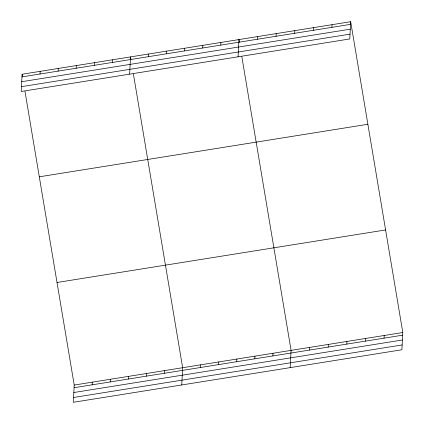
<?xml version="1.0" encoding="UTF-8"?>
<svg xmlns="http://www.w3.org/2000/svg" width="424" height="424" viewBox="0 0 424 424"><rect width="100%" height="100%" fill="white"/><g stroke="black" fill="none" stroke-linecap="round" stroke-linejoin="round"><path stroke-width="0.64" d="M22.101 74.242L21.2 91.483L349.779 38.944L350.68 21.704L22.101 74.242L22.53 76.776M40.036 74.009L40.174 71.354M58.109 71.115L58.247 68.46M76.182 68.227L76.32 65.572M24.968 91.335L74.221 385.056L73.32 402.296L401.899 349.758L402.8 332.517L350.68 21.704M94.25 65.338L94.393 62.683M92.156 384.822L92.294 382.167M112.323 62.45L112.461 59.795M110.224 381.934L110.367 379.279M129.633 74.147L130.534 56.901L130.958 59.434M128.297 379.04L128.435 376.385M148.469 56.668L148.607 54.012M146.37 376.152L146.508 373.496M166.537 53.779L166.68 51.124M164.443 373.263L164.581 370.608M184.61 50.891L184.747 48.235M181.748 384.96L182.654 367.719L133.401 73.999M202.683 48.002L202.82 45.347M200.584 367.481L200.727 364.831M220.756 45.108L220.893 42.453M218.657 364.592L218.795 361.937M238.06 56.805L238.966 39.565L239.39 42.098M236.73 361.704L236.868 359.049M257.447 39.241L257.585 36.586M254.803 358.815L254.941 356.16M276.066 36.268L276.204 33.613M272.871 355.927L273.014 353.272M294.685 33.289L294.823 30.634M290.18 367.624L291.081 350.378L241.834 56.662M313.304 30.311L313.442 27.655M309.562 350.06L309.7 347.404M331.923 27.332L332.061 24.677M328.181 347.081L328.324 344.426M346.8 344.103L346.943 341.447M365.424 341.124L365.562 338.469M384.043 338.151L384.181 335.495M21.963 76.898L350.542 24.359M21.714 81.71L350.293 29.171M21.454 86.671L350.033 34.132M39.305 176.808L367.878 124.269M57.023 282.485L385.601 229.946M74.221 385.056L402.8 332.517M74.083 387.711L402.662 335.172M73.829 392.523L402.408 339.984M73.569 397.484L402.148 344.945"/></g></svg>
